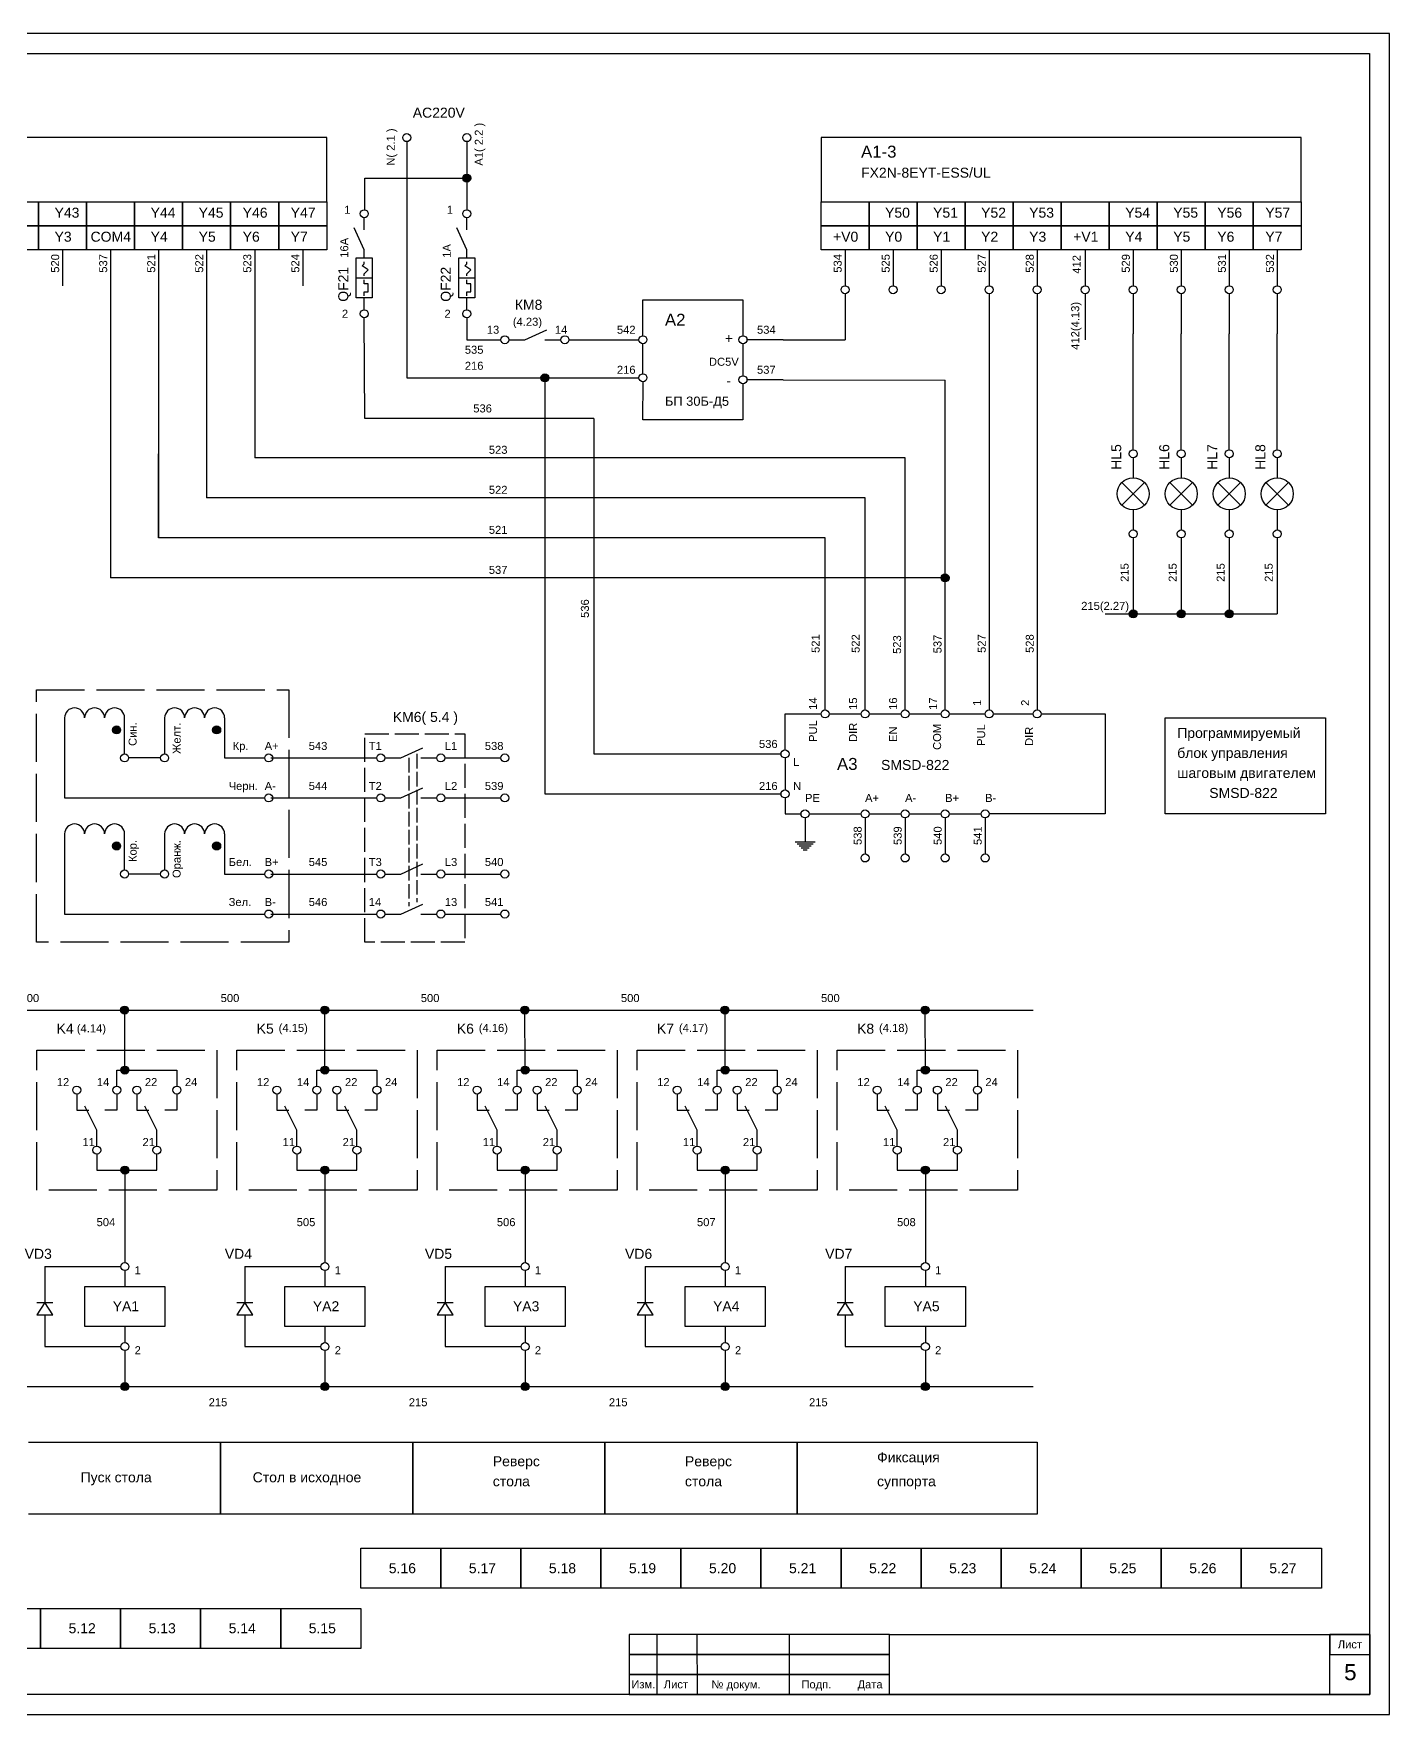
# Model space of a CAD drawing. Header units: millimetres. Extents: x 18058 to 21085, y 38505 to 40700.
# Drawn here: x 19207.3 to 19546, y 39456 to 39876 of the extents above; entities that cross this region are included whole.
import ezdxf

# ---------------------------------------------------------------- set-up
doc = ezdxf.new("R2010")
doc.units = ezdxf.units.MM
doc.linetypes.add('ACAD_ISO02W100', pattern=[15, 12, -3])
for name, color, linetype, lineweight in [('Маркировка', 7, 'Continuous', 25), ('Оформление', 7, 'Continuous', 30), ('Элементы', 7, 'Continuous', 25)]:
    doc.layers.add(name, color=color, linetype=linetype, lineweight=lineweight)
doc.styles.get("Standard").update_dxf_attribs({"font": 'arial.ttf'})

msp = doc.modelspace()

# ---------------------------------------------------------------- hatches: boundary and pattern name
at = {"layer": 'Элементы'}
h = msp.add_hatch(color=256, dxfattribs=at)
h.dxf.hatch_style = 1
h.paths.add_polyline_path([(19316.5, 39839.89, 1), (19314.5, 39839.89, 1)])
h = msp.add_hatch(color=256, dxfattribs=at)
h.dxf.hatch_style = 1
h.paths.add_polyline_path([(19336, 39789.98, 1), (19334, 39789.98, 1)])
h = msp.add_hatch(color=256, dxfattribs=at)
h.dxf.hatch_style = 1
h.paths.add_polyline_path([(19436, 39740, 1), (19434, 39740, 1)])
h = msp.add_hatch(color=256, dxfattribs=at)
h.dxf.hatch_style = 1
h.paths.add_polyline_path([(19483, 39731, 1), (19481, 39731, 1)])
h = msp.add_hatch(color=256, dxfattribs=at)
h.dxf.hatch_style = 1
h.paths.add_polyline_path([(19495, 39731, 1), (19493, 39731, 1)])
h = msp.add_hatch(color=256, dxfattribs=at)
h.dxf.hatch_style = 1
h.paths.add_polyline_path([(19507, 39731, 1), (19505, 39731, 1)])
h = msp.add_hatch(color=256, dxfattribs=at)
h.dxf.hatch_style = 1
h.paths.add_polyline_path([(19229, 39702, 1), (19227, 39702, 1)])
h = msp.add_hatch(color=256, dxfattribs=at)
h.dxf.hatch_style = 1
h.paths.add_polyline_path([(19254, 39702, 1), (19252, 39702, 1)])
h = msp.add_hatch(color=256, dxfattribs=at)
h.dxf.hatch_style = 1
h.paths.add_polyline_path([(19229, 39673, 1), (19227, 39673, 1)])
h = msp.add_hatch(color=256, dxfattribs=at)
h.dxf.hatch_style = 1
h.paths.add_polyline_path([(19254, 39673, 1), (19252, 39673, 1)])
h = msp.add_hatch(color=256, dxfattribs=at)
h.dxf.hatch_style = 1
h.paths.add_polyline_path([(19231, 39632, 1), (19229, 39632, 1)])
h = msp.add_hatch(color=256, dxfattribs=at)
h.dxf.hatch_style = 1
h.paths.add_polyline_path([(19281, 39632, 1), (19279, 39632, 1)])
h = msp.add_hatch(color=256, dxfattribs=at)
h.dxf.hatch_style = 1
h.paths.add_polyline_path([(19331, 39632, 1), (19329, 39632, 1)])
h = msp.add_hatch(color=256, dxfattribs=at)
h.dxf.hatch_style = 1
h.paths.add_polyline_path([(19381, 39632, 1), (19379, 39632, 1)])
h = msp.add_hatch(color=256, dxfattribs=at)
h.dxf.hatch_style = 1
h.paths.add_polyline_path([(19431, 39632, 1), (19429, 39632, 1)])
h = msp.add_hatch(color=256, dxfattribs=at)
h.dxf.hatch_style = 1
h.paths.add_polyline_path([(19231.06, 39617, 1), (19229.06, 39617, 1)])
h = msp.add_hatch(color=256, dxfattribs=at)
h.dxf.hatch_style = 1
h.paths.add_polyline_path([(19281.06, 39617, 1), (19279.06, 39617, 1)])
h = msp.add_hatch(color=256, dxfattribs=at)
h.dxf.hatch_style = 1
h.paths.add_polyline_path([(19331.06, 39617, 1), (19329.06, 39617, 1)])
h = msp.add_hatch(color=256, dxfattribs=at)
h.dxf.hatch_style = 1
h.paths.add_polyline_path([(19381.06, 39617, 1), (19379.06, 39617, 1)])
h = msp.add_hatch(color=256, dxfattribs=at)
h.dxf.hatch_style = 1
h.paths.add_polyline_path([(19431.06, 39617, 1), (19429.06, 39617, 1)])
h = msp.add_hatch(color=256, dxfattribs=at)
h.dxf.hatch_style = 1
h.paths.add_polyline_path([(19231.06, 39592, 1), (19229.06, 39592, 1)])
h = msp.add_hatch(color=256, dxfattribs=at)
h.dxf.hatch_style = 1
h.paths.add_polyline_path([(19281.06, 39592, 1), (19279.06, 39592, 1)])
h = msp.add_hatch(color=256, dxfattribs=at)
h.dxf.hatch_style = 1
h.paths.add_polyline_path([(19331.06, 39592, 1), (19329.06, 39592, 1)])
h = msp.add_hatch(color=256, dxfattribs=at)
h.dxf.hatch_style = 1
h.paths.add_polyline_path([(19381.06, 39592, 1), (19379.06, 39592, 1)])
h = msp.add_hatch(color=256, dxfattribs=at)
h.dxf.hatch_style = 1
h.paths.add_polyline_path([(19431.06, 39592, 1), (19429.06, 39592, 1)])
h = msp.add_hatch(color=256, dxfattribs=at)
h.dxf.hatch_style = 1
h.paths.add_polyline_path([(19231.06, 39537.9, 1), (19229.06, 39537.9, 1)])
h = msp.add_hatch(color=256, dxfattribs=at)
h.dxf.hatch_style = 1
h.paths.add_polyline_path([(19281.06, 39537.9, 1), (19279.06, 39537.9, 1)])
h = msp.add_hatch(color=256, dxfattribs=at)
h.dxf.hatch_style = 1
h.paths.add_polyline_path([(19331.06, 39537.9, 1), (19329.06, 39537.9, 1)])
h = msp.add_hatch(color=256, dxfattribs=at)
h.dxf.hatch_style = 1
h.paths.add_polyline_path([(19381.06, 39537.9, 1), (19379.06, 39537.9, 1)])
h = msp.add_hatch(color=256, dxfattribs=at)
h.dxf.hatch_style = 1
h.paths.add_polyline_path([(19431.06, 39537.9, 1), (19429.06, 39537.9, 1)])

# ---------------------------------------------------------------- linework, layer by layer
at = {"layer": 'Оформление'}
for p, q in [((18972, 39871), (19541, 39871)), ((19541, 39871), (19541, 39461)), ((19421.1, 39476), (19541.1, 39476)), ((19541, 39461), (18972, 39461)), ((19356.1, 39461), (19541.1, 39461)), ((19356.1, 39461), (19541.1, 39461)), ((19356.1, 39461), (19541.1, 39461))]:
    msp.add_line(p, q, dxfattribs=at)
for points in [[(18952, 39456), (19546, 39456), (19546, 39876), (18952, 39876)], [(19356.1, 39461), (19373.1, 39461), (19373.08, 39476), (19356.08, 39476)], [(19356.1, 39471), (19421.1, 39471), (19421.1, 39476), (19356.1, 39476)], [(19356.1, 39461), (19363.1, 39461), (19363.1, 39476), (19356.1, 39476)], [(19356.1, 39461), (19396.1, 39461), (19396.1, 39476), (19356.1, 39476)], [(19541.1, 39461), (19531.1, 39461), (19531.1, 39476), (19541.1, 39476)], [(19541.1, 39476), (19531.1, 39476), (19531.1, 39471), (19541.1, 39471)], [(19356.1, 39466), (19421.1, 39466), (19421.1, 39471), (19356.1, 39471)], [(19356.1, 39461), (19421.1, 39461), (19421.1, 39466), (19356.1, 39466)]]:
    msp.add_lwpolyline(points, close=True, dxfattribs=at)
at = {"layer": 'Элементы'}
for p, q in [((19300.5, 39849), (19300.5, 39790)), ((19315.5, 39849), (19315.5, 39831.99)), ((19289.98, 39831.98), (19289.98, 39839.89)), ((19289.98, 39839.89), (19315.5, 39839.89)), ((19289.88, 39826.99), (19289.88, 39829.99)), ((19315.5, 39826.99), (19315.5, 39829.99)), ((19289.88, 39821.99), (19287.38, 39827.49)), ((19315.5, 39821.99), (19313, 39827.49)), ((19214.5, 39822), (19214.5, 39813)), ((19226.5, 39822), (19226.5, 39813)), ((19238.5, 39822), (19238.5, 39813)), ((19250.5, 39822), (19250.5, 39813)), ((19262.5, 39822), (19262.5, 39813)), ((19274.5, 39822), (19274.5, 39813)), ((19289.88, 39819.99), (19289.88, 39821.99)), ((19315.5, 39819.99), (19315.5, 39821.99)), ((19410, 39822), (19410, 39813)), ((19422, 39822), (19422, 39813)), ((19434, 39822), (19434, 39813)), ((19446, 39822), (19446, 39813)), ((19458, 39822), (19458, 39813)), ((19470, 39822), (19470, 39813)), ((19482, 39822), (19482, 39813)), ((19494, 39822), (19494, 39813)), ((19506, 39822), (19506, 39813)), ((19518, 39822), (19518, 39813)), ((19289.38, 39817.99), (19289.88, 39818.49)), ((19290.88, 39816.99), (19289.38, 39817.99)), ((19289.88, 39818.49), (19289.88, 39818.99)), ((19289.88, 39815.99), (19290.88, 39816.99)), ((19315, 39817.99), (19315.5, 39818.49)), ((19316.5, 39816.99), (19315, 39817.99)), ((19315.5, 39818.49), (19315.5, 39818.99)), ((19315.5, 39815.99), (19316.5, 39816.99)), ((19226.5, 39813), (19226.5, 39740)), ((19238.5, 39813), (19238.5, 39750)), ((19250.5, 39813), (19250.5, 39760)), ((19262.5, 39813), (19262.5, 39770)), ((19287.88, 39814.99), (19291.88, 39814.99)), ((19289.88, 39815.49), (19289.88, 39815.99)), ((19289.88, 39813.49), (19289.88, 39814.49)), ((19290.88, 39813.49), (19289.88, 39813.49)), ((19290.88, 39811.49), (19290.88, 39813.49)), ((19313.5, 39814.99), (19317.5, 39814.99)), ((19315.5, 39815.49), (19315.5, 39815.99)), ((19315.5, 39813.49), (19315.5, 39814.49)), ((19316.5, 39813.49), (19315.5, 39813.49)), ((19316.5, 39811.49), (19316.5, 39813.49)), ((19289.88, 39810.49), (19289.88, 39811.49)), ((19289.88, 39811.49), (19290.88, 39811.49)), ((19289.88, 39806.99), (19289.88, 39809.99)), ((19315.5, 39810.49), (19315.5, 39811.49)), ((19315.5, 39811.49), (19316.5, 39811.49)), ((19315.5, 39806.99), (19315.5, 39809.99)), ((19410, 39811), (19410, 39799.5)), ((19446, 39811), (19446, 39707)), ((19458, 39811), (19458, 39707)), ((19470, 39811), (19470, 39799.5)), ((19482, 39811), (19482, 39801)), ((19494, 39811), (19494, 39801)), ((19506, 39811), (19506, 39801)), ((19518, 39811), (19518, 39801)), ((19290, 39779.84), (19289.89, 39804.99)), ((19315.5, 39804.99), (19315.5, 39799.5)), ((19315.5, 39799.5), (19324, 39799.5)), ((19326, 39799.5), (19330, 39799.5)), ((19330, 39799.5), (19335.5, 39802)), ((19335, 39799.5), (19339, 39799.5)), ((19341, 39799.48), (19358.5, 39799.5)), ((19394.5, 39799.5), (19385.5, 39799.5)), ((19394.5, 39799.5), (19410, 39799.5)), ((19482, 39772), (19482, 39801)), ((19494, 39772), (19494, 39801)), ((19506, 39772), (19506, 39801)), ((19518, 39772), (19518, 39801)), ((19300.5, 39790), (19358.5, 39789.96)), ((19335, 39789.98), (19335, 39686)), ((19394.5, 39789.5), (19385.5, 39789.5)), ((19394.5, 39789.5), (19435, 39789.4)), ((19435, 39707), (19435, 39789.4)), ((19347.21, 39779.84), (19290, 39779.84)), ((19347.21, 39779.84), (19347.21, 39696)), ((19238.5, 39750), (19238.5, 39771)), ((19425, 39770), (19262.5, 39770)), ((19425, 39707), (19425, 39770)), ((19482, 39770), (19482, 39765)), ((19494, 39770), (19494, 39765)), ((19506, 39770), (19506, 39765)), ((19518, 39770), (19518, 39765)), ((19479.17, 39758.17), (19484.83, 39763.83)), ((19479.17, 39763.83), (19484.83, 39758.17)), ((19491.17, 39758.17), (19496.83, 39763.83)), ((19491.17, 39763.83), (19496.83, 39758.17)), ((19503.17, 39758.17), (19508.83, 39763.83)), ((19503.17, 39763.83), (19508.83, 39758.17)), ((19515.17, 39758.17), (19520.83, 39763.83)), ((19515.17, 39763.83), (19520.83, 39758.17)), ((19415, 39760), (19250.5, 39760)), ((19415, 39707), (19415, 39760)), ((19482, 39757), (19482, 39752)), ((19494, 39757), (19494, 39752)), ((19506, 39757), (19506, 39752)), ((19518, 39757), (19518, 39752)), ((19405, 39750), (19238.5, 39750)), ((19405, 39707), (19405, 39750)), ((19482, 39750), (19482, 39731)), ((19494, 39750), (19494, 39731)), ((19506, 39750), (19506, 39731)), ((19518, 39750), (19518, 39731)), ((19435, 39740), (19226.5, 39740)), ((19475, 39731), (19518, 39731)), ((19215, 39705), (19215, 39685)), ((19230, 39696), (19230, 39705)), ((19240, 39705), (19240, 39696)), ((19255, 39705), (19255, 39695)), ((19395, 39697), (19395, 39706)), ((19395, 39706), (19404, 39706)), ((19406, 39706), (19414, 39706)), ((19416, 39706), (19424, 39706)), ((19416, 39706), (19424, 39706)), ((19426, 39706), (19434, 39706)), ((19426, 39706), (19434, 39706)), ((19436, 39706), (19445, 39706)), ((19447, 39706), (19454, 39706)), ((19454, 39706), (19457, 39706)), ((19459, 39706), (19475, 39706)), ((19475, 39706), (19475, 39681)), ((19239, 39695), (19231, 39695)), ((19255, 39695), (19265, 39695)), ((19266.5, 39695), (19293, 39695)), ((19295, 39695), (19299, 39695)), ((19299, 39695), (19304.5, 39697.5)), ((19304, 39695), (19308, 39695)), ((19310, 39695), (19324, 39695)), ((19347.21, 39696), (19394, 39696)), ((19395, 39695), (19395, 39687)), ((19299, 39685), (19304.5, 39687.5)), ((19335, 39686), (19394, 39686)), ((19215, 39685), (19265, 39685)), ((19266.5, 39685), (19293, 39685)), ((19295, 39685), (19299, 39685)), ((19304, 39685), (19308, 39685)), ((19310, 39685), (19324, 39685)), ((19395, 39685), (19395, 39681)), ((19395, 39681), (19399, 39681)), ((19400, 39680), (19400, 39676)), ((19401, 39681), (19414, 39681)), ((19415, 39680), (19415, 39671)), ((19416, 39681), (19424, 39681)), ((19425, 39680), (19425, 39671)), ((19426, 39681), (19434, 39681)), ((19435, 39680), (19435, 39671)), ((19436, 39681), (19444, 39681)), ((19445, 39680), (19445, 39671)), ((19475, 39681), (19446, 39681)), ((19215, 39676), (19215, 39656)), ((19230, 39667), (19230, 39676)), ((19240, 39676), (19240, 39667)), ((19255, 39676), (19255, 39666)), ((19397.5, 39674), (19402.5, 39674)), ((19398, 39673.5), (19402, 39673.5)), ((19400, 39676), (19400, 39674)), ((19398.5, 39673), (19401.5, 39673)), ((19399, 39672.5), (19401, 39672.5)), ((19399.5, 39672), (19400.5, 39672)), ((19239, 39666), (19231, 39666)), ((19255, 39666), (19265, 39666)), ((19266.5, 39666), (19293, 39666)), ((19295, 39666), (19299, 39666)), ((19299, 39666), (19304.5, 39668.5)), ((19304, 39666), (19308, 39666)), ((19310, 39666), (19324, 39666)), ((19299, 39656), (19304.5, 39658.5)), ((19215, 39656), (19265, 39656)), ((19266.5, 39656), (19293, 39656)), ((19295, 39656), (19299, 39656)), ((19304, 39656), (19308, 39656)), ((19310, 39656), (19324, 39656)), ((19035, 39632), (19457, 39632)), ((19230.06, 39617), (19230.02, 39633)), ((19280.06, 39617), (19280.02, 39633)), ((19330.06, 39617), (19330.02, 39633)), ((19380.06, 39617), (19380.02, 39633)), ((19430.06, 39617), (19430.02, 39633)), ((19228.06, 39613), (19228.06, 39617)), ((19228.06, 39617), (19243.06, 39617)), ((19243.06, 39617), (19243.06, 39613)), ((19278.06, 39613), (19278.06, 39617)), ((19278.06, 39617), (19293.06, 39617)), ((19293.06, 39617), (19293.06, 39613)), ((19328.06, 39613), (19328.06, 39617)), ((19328.06, 39617), (19343.06, 39617)), ((19343.06, 39617), (19343.06, 39613)), ((19378.06, 39613), (19378.06, 39617)), ((19378.06, 39617), (19393.06, 39617)), ((19393.06, 39617), (19393.06, 39613)), ((19428.06, 39613), (19428.06, 39617)), ((19428.06, 39617), (19443.06, 39617)), ((19443.06, 39617), (19443.06, 39613)), ((19218.06, 39611), (19218.06, 39607)), ((19228.06, 39611), (19228.06, 39607)), ((19233.06, 39611), (19233.06, 39607)), ((19243.06, 39611), (19243.06, 39607)), ((19268.06, 39611), (19268.06, 39607)), ((19278.06, 39611), (19278.06, 39607)), ((19283.06, 39611), (19283.06, 39607)), ((19293.06, 39611), (19293.06, 39607)), ((19318.06, 39611), (19318.06, 39607)), ((19328.06, 39611), (19328.06, 39607)), ((19333.06, 39611), (19333.06, 39607)), ((19343.06, 39611), (19343.06, 39607)), ((19368.06, 39611), (19368.06, 39607)), ((19378.06, 39611), (19378.06, 39607)), ((19383.06, 39611), (19383.06, 39607)), ((19393.06, 39611), (19393.06, 39607)), ((19418.06, 39611), (19418.06, 39607)), ((19428.06, 39611), (19428.06, 39607)), ((19433.06, 39611), (19433.06, 39607)), ((19443.06, 39611), (19443.06, 39607)), ((19218.06, 39607), (19221.06, 39607)), ((19223.06, 39602), (19220.06, 39608)), ((19228.06, 39607), (19225.06, 39607)), ((19233.06, 39607), (19236.06, 39607)), ((19238.06, 39602), (19235.06, 39608)), ((19243.06, 39607), (19240.06, 39607)), ((19268.06, 39607), (19271.06, 39607)), ((19273.06, 39602), (19270.06, 39608)), ((19278.06, 39607), (19275.06, 39607)), ((19283.06, 39607), (19286.06, 39607)), ((19288.06, 39602), (19285.06, 39608)), ((19293.06, 39607), (19290.06, 39607)), ((19318.06, 39607), (19321.06, 39607)), ((19323.06, 39602), (19320.06, 39608)), ((19328.06, 39607), (19325.06, 39607)), ((19333.06, 39607), (19336.06, 39607)), ((19338.06, 39602), (19335.06, 39608)), ((19343.06, 39607), (19340.06, 39607)), ((19368.06, 39607), (19371.06, 39607)), ((19373.06, 39602), (19370.06, 39608)), ((19378.06, 39607), (19375.06, 39607)), ((19383.06, 39607), (19386.06, 39607)), ((19388.06, 39602), (19385.06, 39608)), ((19393.06, 39607), (19390.06, 39607)), ((19418.06, 39607), (19421.06, 39607)), ((19423.06, 39602), (19420.06, 39608)), ((19428.06, 39607), (19425.06, 39607)), ((19433.06, 39607), (19436.06, 39607)), ((19438.06, 39602), (19435.06, 39608)), ((19443.06, 39607), (19440.06, 39607)), ((19223.06, 39598), (19223.06, 39602)), ((19238.06, 39598), (19238.06, 39602)), ((19273.06, 39598), (19273.06, 39602)), ((19288.06, 39598), (19288.06, 39602)), ((19323.06, 39598), (19323.06, 39602)), ((19338.06, 39598), (19338.06, 39602)), ((19373.06, 39598), (19373.06, 39602)), ((19388.06, 39598), (19388.06, 39602)), ((19423.06, 39598), (19423.06, 39602)), ((19438.06, 39598), (19438.06, 39602)), ((19223.06, 39596), (19223.06, 39592)), ((19238.06, 39592), (19238.06, 39596)), ((19273.06, 39596), (19273.06, 39592)), ((19288.06, 39592), (19288.06, 39596)), ((19323.06, 39596), (19323.06, 39592)), ((19338.06, 39592), (19338.06, 39596)), ((19373.06, 39596), (19373.06, 39592)), ((19388.06, 39592), (19388.06, 39596)), ((19423.06, 39596), (19423.06, 39592)), ((19438.06, 39592), (19438.06, 39596)), ((19223.06, 39592), (19238.06, 39592)), ((19228.06, 39592), (19230.06, 39592)), ((19230.06, 39592), (19230.06, 39568.9)), ((19273.06, 39592), (19288.06, 39592)), ((19278.06, 39592), (19280.06, 39592)), ((19280.06, 39592), (19280.06, 39568.9)), ((19323.06, 39592), (19338.06, 39592)), ((19328.06, 39592), (19330.06, 39592)), ((19330.06, 39592), (19330.06, 39568.9)), ((19373.06, 39592), (19388.06, 39592)), ((19378.06, 39592), (19380.06, 39592)), ((19380.06, 39592), (19380.06, 39568.9)), ((19423.06, 39592), (19438.06, 39592)), ((19428.06, 39592), (19430.06, 39592)), ((19430.06, 39592), (19430.06, 39568.9)), ((19210.06, 39567.9), (19229.06, 39567.9)), ((19210.06, 39567.9), (19210.06, 39558.9)), ((19230.06, 39566.9), (19230.06, 39562.9)), ((19260.06, 39567.9), (19279.06, 39567.9)), ((19260.06, 39567.9), (19260.06, 39558.9)), ((19280.06, 39566.9), (19280.06, 39562.9)), ((19310.06, 39567.9), (19329.06, 39567.9)), ((19310.06, 39567.9), (19310.06, 39558.9)), ((19330.06, 39566.9), (19330.06, 39562.9)), ((19360.06, 39567.9), (19379.06, 39567.9)), ((19360.06, 39567.9), (19360.06, 39558.9)), ((19380.06, 39566.9), (19380.06, 39562.9)), ((19410.06, 39567.9), (19429.06, 39567.9)), ((19410.06, 39567.9), (19410.06, 39558.9)), ((19430.06, 39566.9), (19430.06, 39562.9)), ((19210.06, 39558.9), (19208.06, 39555.85)), ((19208.06, 39558.9), (19212.06, 39558.9)), ((19208.06, 39555.85), (19212.06, 39555.85)), ((19212.06, 39555.85), (19210.06, 39558.9)), ((19210.06, 39555.85), (19210.06, 39547.9)), ((19260.06, 39558.9), (19258.06, 39555.85)), ((19258.06, 39558.9), (19262.06, 39558.9)), ((19258.06, 39555.85), (19262.06, 39555.85)), ((19262.06, 39555.85), (19260.06, 39558.9)), ((19260.06, 39555.85), (19260.06, 39547.9)), ((19310.06, 39558.9), (19308.06, 39555.85)), ((19308.06, 39558.9), (19312.06, 39558.9)), ((19308.06, 39555.85), (19312.06, 39555.85)), ((19312.06, 39555.85), (19310.06, 39558.9)), ((19310.06, 39555.85), (19310.06, 39547.9)), ((19360.06, 39558.9), (19358.06, 39555.85)), ((19358.06, 39558.9), (19362.06, 39558.9)), ((19358.06, 39555.85), (19362.06, 39555.85)), ((19362.06, 39555.85), (19360.06, 39558.9)), ((19360.06, 39555.85), (19360.06, 39547.9)), ((19410.06, 39558.9), (19408.06, 39555.85)), ((19408.06, 39558.9), (19412.06, 39558.9)), ((19408.06, 39555.85), (19412.06, 39555.85)), ((19412.06, 39555.85), (19410.06, 39558.9)), ((19410.06, 39555.85), (19410.06, 39547.9)), ((19230.06, 39552.9), (19230.06, 39548.9)), ((19280.06, 39552.9), (19280.06, 39548.9)), ((19330.06, 39552.9), (19330.06, 39548.9)), ((19380.06, 39552.9), (19380.06, 39548.9)), ((19430.06, 39552.9), (19430.06, 39548.9)), ((19210.06, 39547.9), (19229.06, 39547.9)), ((19260.06, 39547.9), (19279.06, 39547.9)), ((19310.06, 39547.9), (19329.06, 39547.9)), ((19360.06, 39547.9), (19379.06, 39547.9)), ((19410.06, 39547.9), (19429.06, 39547.9)), ((19230.06, 39546.9), (19230.06, 39537.9)), ((19280.06, 39546.9), (19280.06, 39537.9)), ((19330.06, 39546.9), (19330.06, 39537.9)), ((19380.06, 39546.9), (19380.06, 39537.9)), ((19430.06, 39546.9), (19430.06, 39537.9)), ((19035, 39538), (19457, 39537.91)), ((19206, 39524), (19218, 39524)), ((19218, 39524), (19230, 39524)), ((19230, 39524), (19242, 39524)), ((19242, 39524), (19254, 39524)), ((19254, 39524), (19254, 39506)), ((19254, 39506), (19254, 39524)), ((19254, 39524), (19266, 39524)), ((19266, 39524), (19278, 39524)), ((19278, 39524), (19290, 39524)), ((19290, 39524), (19302, 39524)), ((19302, 39524), (19302, 39506)), ((19302, 39506), (19302, 39524)), ((19302, 39524), (19314, 39524)), ((19314, 39524), (19326, 39524)), ((19326, 39524), (19338, 39524)), ((19338, 39524), (19350, 39524)), ((19350, 39524), (19350, 39506)), ((19350, 39506), (19350, 39524)), ((19350, 39524), (19362, 39524)), ((19362, 39524), (19374, 39524)), ((19374, 39524), (19386, 39524)), ((19386, 39524), (19398, 39524)), ((19398, 39524), (19398, 39506)), ((19398, 39506), (19398, 39524)), ((19398, 39524), (19410, 39524)), ((19410, 39524), (19422, 39524)), ((19422, 39524), (19434, 39524)), ((19434, 39524), (19446, 39524)), ((19446, 39524), (19458, 39524)), ((19458, 39524), (19458, 39506)), ((19218, 39506), (19206, 39506)), ((19230, 39506), (19218, 39506)), ((19242, 39506), (19230, 39506)), ((19254, 39506), (19242, 39506)), ((19266, 39506), (19254, 39506)), ((19278, 39506), (19266, 39506)), ((19290, 39506), (19278, 39506)), ((19302, 39506), (19290, 39506)), ((19314, 39506), (19302, 39506)), ((19326, 39506), (19314, 39506)), ((19338, 39506), (19326, 39506)), ((19350, 39506), (19338, 39506)), ((19362, 39506), (19350, 39506)), ((19374, 39506), (19362, 39506)), ((19386, 39506), (19374, 39506)), ((19398, 39506), (19386, 39506)), ((19410, 39506), (19398, 39506)), ((19422, 39506), (19410, 39506)), ((19434, 39506), (19422, 39506)), ((19446, 39506), (19434, 39506)), ((19458, 39506), (19446, 39506))]:
    msp.add_line(p, q, dxfattribs=at)
at = {"layer": 'Элементы', "linetype": 'ACAD_ISO02W100', "ltscale": 0.3}
for p, q in [((19301, 39695), (19301, 39658)), ((19303, 39696), (19303, 39659))]:
    msp.add_line(p, q, dxfattribs=at)
at = {"layer": 'Элементы'}
for points in [[(19040.5, 39834), (19280.5, 39834), (19280.5, 39850), (19040.5, 39850)], [(19404, 39834), (19524, 39834), (19524, 39850), (19404, 39850)], [(19208.5, 39828), (19196.5, 39828), (19196.5, 39834), (19208.5, 39834)], [(19220.5, 39828), (19208.5, 39828), (19208.5, 39834), (19220.5, 39834)], [(19232.5, 39828), (19220.5, 39828), (19220.5, 39834), (19232.5, 39834)], [(19244.5, 39828), (19232.5, 39828), (19232.5, 39834), (19244.5, 39834)], [(19256.5, 39828), (19244.5, 39828), (19244.5, 39834), (19256.5, 39834)], [(19268.5, 39828), (19256.5, 39828), (19256.5, 39834), (19268.5, 39834)], [(19280.5, 39828), (19268.5, 39828), (19268.5, 39834), (19280.5, 39834)], [(19416, 39828), (19404, 39828), (19404, 39834), (19416, 39834)], [(19428, 39828), (19416, 39828), (19416, 39834), (19428, 39834)], [(19440, 39828), (19428, 39828), (19428, 39834), (19440, 39834)], [(19452, 39828), (19440, 39828), (19440, 39834), (19452, 39834)], [(19464, 39828), (19452, 39828), (19452, 39834), (19464, 39834)], [(19476, 39828), (19464, 39828), (19464, 39834), (19476, 39834)], [(19488, 39828), (19476, 39828), (19476, 39834), (19488, 39834)], [(19500, 39828), (19488, 39828), (19488, 39834), (19500, 39834)], [(19512, 39828), (19500, 39828), (19500, 39834), (19512, 39834)], [(19524, 39828), (19512, 39828), (19512, 39834), (19524, 39834)], [(19208.5, 39822), (19196.5, 39822), (19196.5, 39828), (19208.5, 39828)], [(19220.5, 39822), (19208.5, 39822), (19208.5, 39828), (19220.5, 39828)], [(19232.5, 39822), (19220.5, 39822), (19220.5, 39828), (19232.5, 39828)], [(19244.5, 39822), (19232.5, 39822), (19232.5, 39828), (19244.5, 39828)], [(19256.5, 39822), (19244.5, 39822), (19244.5, 39828), (19256.5, 39828)], [(19268.5, 39822), (19256.5, 39822), (19256.5, 39828), (19268.5, 39828)], [(19280.5, 39822), (19268.5, 39822), (19268.5, 39828), (19280.5, 39828)], [(19416, 39822), (19404, 39822), (19404, 39828), (19416, 39828)], [(19428, 39822), (19416, 39822), (19416, 39828), (19428, 39828)], [(19440, 39822), (19428, 39822), (19428, 39828), (19440, 39828)], [(19452, 39822), (19440, 39822), (19440, 39828), (19452, 39828)], [(19464, 39822), (19452, 39822), (19452, 39828), (19464, 39828)], [(19476, 39822), (19464, 39822), (19464, 39828), (19476, 39828)], [(19488, 39822), (19476, 39822), (19476, 39828), (19488, 39828)], [(19500, 39822), (19488, 39822), (19488, 39828), (19500, 39828)], [(19512, 39822), (19500, 39822), (19500, 39828), (19512, 39828)], [(19524, 39822), (19512, 39822), (19512, 39828), (19524, 39828)], [(19287.88, 39809.99), (19287.88, 39819.99), (19291.88, 39819.99), (19291.88, 39809.99)], [(19313.5, 39809.99), (19313.5, 39819.99), (19317.5, 39819.99), (19317.5, 39809.99)], [(19490, 39705), (19530, 39705), (19530, 39681), (19490, 39681)], [(19220.06, 39562.9), (19240.06, 39562.9), (19240.06, 39552.9), (19220.06, 39552.9)], [(19270.06, 39562.9), (19290.06, 39562.9), (19290.06, 39552.9), (19270.06, 39552.9)], [(19320.06, 39562.9), (19340.06, 39562.9), (19340.06, 39552.9), (19320.06, 39552.9)], [(19370.06, 39562.9), (19390.06, 39562.9), (19390.06, 39552.9), (19370.06, 39552.9)], [(19420.06, 39562.9), (19440.06, 39562.9), (19440.06, 39552.9), (19420.06, 39552.9)], [(19289, 39497.5), (19309, 39497.5), (19309, 39487.5), (19289, 39487.5)], [(19309, 39497.5), (19329, 39497.5), (19329, 39487.5), (19309, 39487.5)], [(19329, 39497.5), (19349, 39497.5), (19349, 39487.5), (19329, 39487.5)], [(19349, 39497.5), (19369, 39497.5), (19369, 39487.5), (19349, 39487.5)], [(19369, 39497.5), (19389, 39497.5), (19389, 39487.5), (19369, 39487.5)], [(19389, 39497.5), (19409, 39497.5), (19409, 39487.5), (19389, 39487.5)], [(19409, 39497.5), (19429, 39497.5), (19429, 39487.5), (19409, 39487.5)], [(19429, 39497.5), (19449, 39497.5), (19449, 39487.5), (19429, 39487.5)], [(19449, 39497.5), (19469, 39497.5), (19469, 39487.5), (19449, 39487.5)], [(19469, 39497.5), (19489, 39497.5), (19489, 39487.5), (19469, 39487.5)], [(19489, 39497.5), (19509, 39497.5), (19509, 39487.5), (19489, 39487.5)], [(19509, 39497.5), (19529, 39497.5), (19529, 39487.5), (19509, 39487.5)], [(19189, 39482.5), (19209, 39482.5), (19209, 39472.5), (19189, 39472.5)], [(19209, 39482.5), (19229, 39482.5), (19229, 39472.5), (19209, 39472.5)], [(19229, 39482.5), (19249, 39482.5), (19249, 39472.5), (19229, 39472.5)], [(19249, 39482.5), (19269, 39482.5), (19269, 39472.5), (19249, 39472.5)], [(19269, 39482.5), (19289, 39482.5), (19289, 39472.5), (19269, 39472.5)]]:
    msp.add_lwpolyline(points, close=True, dxfattribs=at)
for points in [[(19359.5, 39800.5), (19359.5, 39809.5), (19384.5, 39809.5), (19384.5, 39800.5)], [(19359.5, 39791), (19359.5, 39798.5)], [(19384.5, 39798.5), (19384.5, 39790.5)], [(19384.5, 39788.5), (19384.5, 39779.5), (19359.5, 39779.5), (19359.52, 39789)]]:
    msp.add_lwpolyline(points, dxfattribs=at)
at = {"layer": 'Элементы', "linetype": 'ACAD_ISO02W100'}
for points in [[(19208, 39712), (19271, 39712), (19271, 39649), (19208, 39649)], [(19208.06, 39622), (19253.06, 39622), (19253.06, 39587), (19208.06, 39587)], [(19258.06, 39622), (19303.06, 39622), (19303.06, 39587), (19258.06, 39587)], [(19308.06, 39622), (19353.06, 39622), (19353.06, 39587), (19308.06, 39587)], [(19358.06, 39622), (19403.06, 39622), (19403.06, 39587), (19358.06, 39587)], [(19408.06, 39622), (19453.06, 39622), (19453.06, 39587), (19408.06, 39587)]]:
    msp.add_lwpolyline(points, close=True, dxfattribs=at)
at = {"layer": 'Элементы', "linetype": 'ACAD_ISO02W100', "ltscale": 0.5}
msp.add_lwpolyline([(19290, 39701), (19315, 39701), (19315, 39649), (19290, 39649)], close=True, dxfattribs=at)
at = {"layer": 'Элементы'}
for centre, radius in [((19300.5, 39850), 1), ((19315.5, 39850), 1), ((19315.5, 39839.89), 1), ((19289.88, 39830.99), 1), ((19315.5, 39830.99), 1), ((19410, 39812), 1), ((19422, 39812), 1), ((19434, 39812), 1), ((19446, 39812), 1), ((19458, 39812), 1), ((19470, 39812), 1), ((19482, 39812), 1), ((19494, 39812), 1), ((19506, 39812), 1), ((19518, 39812), 1), ((19289.88, 39805.99), 1), ((19315.5, 39805.99), 1), ((19325, 39799.5), 1), ((19340, 39799.5), 1), ((19359.5, 39799.5), 1), ((19384.5, 39799.5), 1), ((19335, 39789.98), 1), ((19359.5, 39790), 1), ((19384.5, 39789.5), 1), ((19482, 39771), 1), ((19494, 39771), 1), ((19506, 39771), 1), ((19518, 39771), 1), ((19482, 39761), 4), ((19494, 39761), 4), ((19506, 39761), 4), ((19518, 39761), 4), ((19482, 39751), 1), ((19494, 39751), 1), ((19506, 39751), 1), ((19518, 39751), 1), ((19435, 39740), 1), ((19482, 39731), 1), ((19494, 39731), 1), ((19506, 39731), 1), ((19405, 39706), 1), ((19415, 39706), 1), ((19425, 39706), 1), ((19435, 39706), 1), ((19446, 39706), 1), ((19458, 39706), 1), ((19228, 39702), 1), ((19253, 39702), 1), ((19230, 39695), 1), ((19240, 39695), 1), ((19266, 39695), 1), ((19294, 39695), 1), ((19309, 39695), 1), ((19325, 39695), 1), ((19395, 39696), 1), ((19266, 39685), 1), ((19294, 39685), 1), ((19309, 39685), 1), ((19325, 39685), 1), ((19395, 39686), 1), ((19400, 39681), 1), ((19415, 39681), 1), ((19425, 39681), 1), ((19435, 39681), 1), ((19445, 39681), 1), ((19228, 39673), 1), ((19253, 39673), 1), ((19415, 39670), 1), ((19425, 39670), 1), ((19435, 39670), 1), ((19445, 39670), 1), ((19230, 39666), 1), ((19240, 39666), 1), ((19266, 39666), 1), ((19294, 39666), 1), ((19309, 39666), 1), ((19325, 39666), 1), ((19266, 39656), 1), ((19294, 39656), 1), ((19309, 39656), 1), ((19325, 39656), 1), ((19230, 39632), 1), ((19280, 39632), 1), ((19330, 39632), 1), ((19380, 39632), 1), ((19430, 39632), 1), ((19230.06, 39617), 1), ((19280.06, 39617), 1), ((19330.06, 39617), 1), ((19380.06, 39617), 1), ((19430.06, 39617), 1), ((19218.06, 39612), 1), ((19228.06, 39612), 1), ((19233.06, 39612), 1), ((19243.06, 39612), 1), ((19268.06, 39612), 1), ((19278.06, 39612), 1), ((19283.06, 39612), 1), ((19293.06, 39612), 1), ((19318.06, 39612), 1), ((19328.06, 39612), 1), ((19333.06, 39612), 1), ((19343.06, 39612), 1), ((19368.06, 39612), 1), ((19378.06, 39612), 1), ((19383.06, 39612), 1), ((19393.06, 39612), 1), ((19418.06, 39612), 1), ((19428.06, 39612), 1), ((19433.06, 39612), 1), ((19443.06, 39612), 1), ((19223.06, 39597), 1), ((19238.06, 39597), 1), ((19273.06, 39597), 1), ((19288.06, 39597), 1), ((19323.06, 39597), 1), ((19338.06, 39597), 1), ((19373.06, 39597), 1), ((19388.06, 39597), 1), ((19423.06, 39597), 1), ((19438.06, 39597), 1), ((19230.06, 39592), 1), ((19280.06, 39592), 1), ((19330.06, 39592), 1), ((19380.06, 39592), 1), ((19430.06, 39592), 1), ((19230.06, 39567.9), 1), ((19280.06, 39567.9), 1), ((19330.06, 39567.9), 1), ((19380.06, 39567.9), 1), ((19430.06, 39567.9), 1), ((19230.06, 39547.9), 1), ((19280.06, 39547.9), 1), ((19330.06, 39547.9), 1), ((19380.06, 39547.9), 1), ((19430.06, 39547.9), 1), ((19230.06, 39537.9), 1), ((19280.06, 39537.9), 1), ((19330.06, 39537.9), 1), ((19380.06, 39537.9), 1), ((19430.06, 39537.9), 1)]:
    msp.add_circle(centre, radius, dxfattribs=at)
for centre in [(19217.5, 39705), (19222.5, 39705), (19227.5, 39705), (19242.5, 39705), (19247.5, 39705), (19252.5, 39705), (19217.5, 39676), (19222.5, 39676), (19227.5, 39676), (19242.5, 39676), (19247.5, 39676), (19252.5, 39676)]:
    msp.add_arc(centre, 2.5, 0, 180, dxfattribs=at)

# ---------------------------------------------------------------- texts
at = {"layer": 'Маркировка'}
for s, height, p in [('AC220V', 2.5, (19302, 39855)), ('A1-3', 3, (19414, 39845)), ('FX2N-8EYT-ESS/UL', 2.5, (19414, 39840)), ('1', 2, (19284.88, 39830.99)), ('1', 2, (19310.5, 39830.99)), ('Y43', 2.5, (19212.5, 39830)), ('Y44', 2.5, (19236.5, 39830)), ('Y45', 2.5, (19248.5, 39830)), ('Y46', 2.5, (19259.5, 39830)), ('Y47', 2.5, (19271.5, 39830)), ('Y50', 2.5, (19420, 39830)), ('Y51', 2.5, (19432, 39830)), ('Y52', 2.5, (19444, 39830)), ('Y53', 2.5, (19456, 39830)), ('Y54', 2.5, (19480, 39830)), ('Y55', 2.5, (19492, 39830)), ('Y56', 2.5, (19503, 39830)), ('Y57', 2.5, (19515, 39830)), ('Y3', 2.5, (19212.5, 39824)), ('COM4', 2.5, (19221.5, 39824)), ('Y4', 2.5, (19236.5, 39824)), ('Y5', 2.5, (19248.5, 39824)), ('Y6', 2.5, (19259.5, 39824)), ('Y7', 2.5, (19271.5, 39824)), ('+V0', 2.5, (19407, 39824)), ('Y0', 2.5, (19420, 39824)), ('Y1', 2.5, (19432, 39824)), ('Y2', 2.5, (19444, 39824)), ('Y3', 2.5, (19456, 39824)), ('+V1', 2.5, (19467, 39824)), ('Y4', 2.5, (19480, 39824)), ('Y5', 2.5, (19492, 39824)), ('Y6', 2.5, (19503, 39824)), ('Y7', 2.5, (19515, 39824)), ('КМ8', 2.5, (19327.5, 39807)), ('2', 2, (19284.29, 39805)), ('2', 2, (19309.91, 39805)), ('(4.23)', 2, (19327, 39803)), ('A2', 3, (19365, 39803)), ('13', 2, (19320.5, 39801)), ('14', 2, (19337.5, 39801)), ('542', 2, (19353, 39801)), ('534', 2, (19388, 39801)), ('535', 2, (19315, 39796)), ('DC5V', 2, (19376, 39793)), ('216', 2, (19315, 39792)), ('216', 2, (19353, 39791)), ('537', 2, (19388, 39791)), ('536', 2, (19317.11, 39781.34)), ('БП 30Б-Д5', 2.3, (19365, 39783)), ('523', 2, (19321, 39771)), ('522', 2, (19321, 39761)), ('521', 2, (19321, 39751)), ('537', 2, (19321, 39741)), ('215(2.27)', 2, (19469, 39732)), ('KM6( 5.4 )', 2.5, (19297, 39704)), ('Программируемый', 2.5, (19493, 39700)), ('Кр.', 2, (19257, 39697)), ('A+', 2, (19265, 39697)), ('543', 2, (19276, 39697)), ('T1', 2, (19291, 39697)), ('L1', 2, (19310, 39697)), ('538', 2, (19320, 39697)), ('536', 2, (19388.5, 39697.5)), ('L', 2, (19397, 39693)), ('A3', 3, (19408, 39692)), ('SMSD-822', 2.5, (19419, 39692)), ('блок управления', 2.5, (19493, 39695)), ('шаговым двигателем', 2.5, (19493, 39690)), ('Черн.', 2, (19256, 39687)), ('A-', 2, (19265, 39687)), ('544', 2, (19276, 39687)), ('T2', 2, (19291, 39687)), ('L2', 2, (19310, 39687)), ('539', 2, (19320, 39687)), ('216', 2, (19388.5, 39687)), ('N', 2, (19397, 39687)), ('PE', 2, (19400, 39684)), ('A+', 2, (19415, 39684)), ('A-', 2, (19425, 39684)), ('B+', 2, (19435, 39684)), ('B-', 2, (19445, 39684)), ('SMSD-822', 2.5, (19501, 39685)), ('Бел.', 2, (19256, 39668)), ('B+', 2, (19265, 39668)), ('545', 2, (19276, 39668)), ('T3', 2, (19291, 39668)), ('L3', 2, (19310, 39668)), ('540', 2, (19320, 39668)), ('Зел.', 2, (19256, 39658)), ('B-', 2, (19265, 39658)), ('546', 2, (19276, 39658)), ('14', 2, (19291, 39658)), ('13', 2, (19310, 39658)), ('541', 2, (19320, 39658)), ('500', 2, (19204, 39634)), ('500', 2, (19254, 39634)), ('500', 2, (19304, 39634)), ('500', 2, (19354, 39634)), ('500', 2, (19404, 39634)), ('K4', 2.5, (19213, 39626.1)), ('(4.14)', 2, (19218.06, 39626.42)), ('K5', 2.5, (19263, 39626.1)), ('(4.15)', 2, (19268.49, 39626.54)), ('K6', 2.5, (19313, 39626.1)), ('(4.16)', 2, (19318.49, 39626.54)), ('K7', 2.5, (19363, 39626.1)), ('(4.17)', 2, (19368.49, 39626.54)), ('K8', 2.5, (19413, 39626.1)), ('(4.18)', 2, (19418.49, 39626.54)), ('12', 2, (19213.06, 39613)), ('14', 2, (19223.06, 39613)), ('22', 2, (19235.06, 39613)), ('24', 2, (19245.06, 39613)), ('12', 2, (19263.06, 39613)), ('14', 2, (19273.06, 39613)), ('22', 2, (19285.06, 39613)), ('24', 2, (19295.06, 39613)), ('12', 2, (19313.06, 39613)), ('14', 2, (19323.06, 39613)), ('22', 2, (19335.06, 39613)), ('24', 2, (19345.06, 39613)), ('12', 2, (19363.06, 39613)), ('14', 2, (19373.06, 39613)), ('22', 2, (19385.06, 39613)), ('24', 2, (19395.06, 39613)), ('12', 2, (19413.06, 39613)), ('14', 2, (19423.06, 39613)), ('22', 2, (19435.06, 39613)), ('24', 2, (19445.06, 39613)), ('11', 2, (19219.47, 39598.02)), ('21', 2, (19234.47, 39598.02)), ('11', 2, (19269.47, 39598.02)), ('21', 2, (19284.47, 39598.02)), ('11', 2, (19319.47, 39598.02)), ('21', 2, (19334.47, 39598.02)), ('11', 2, (19369.47, 39598.02)), ('21', 2, (19384.47, 39598.02)), ('11', 2, (19419.47, 39598.02)), ('21', 2, (19434.47, 39598.02)), ('504', 2, (19223, 39578)), ('505', 2, (19273, 39578)), ('506', 2, (19323, 39578)), ('507', 2, (19373, 39578)), ('508', 2, (19423, 39578)), ('VD3', 2.5, (19205.03, 39569.84)), ('VD4', 2.5, (19255.03, 39569.84)), ('VD5', 2.5, (19305.03, 39569.84)), ('VD6', 2.5, (19355.03, 39569.84)), ('VD7', 2.5, (19405.03, 39569.84)), ('1', 2, (19232.5, 39566)), ('1', 2, (19282.5, 39566)), ('1', 2, (19332.5, 39566)), ('1', 2, (19382.5, 39566)), ('1', 2, (19432.5, 39566)), ('YA1', 2.5, (19227.03, 39556.74)), ('YA2', 2.5, (19277.03, 39556.74)), ('YA3', 2.5, (19327.03, 39556.74)), ('YA4', 2.5, (19377.03, 39556.74)), ('YA5', 2.5, (19427.03, 39556.74)), ('2', 2, (19232.5, 39546)), ('2', 2, (19282.5, 39546)), ('2', 2, (19332.5, 39546)), ('2', 2, (19382.5, 39546)), ('2', 2, (19432.5, 39546)), ('215', 2, (19251, 39533)), ('215', 2, (19301, 39533)), ('215', 2, (19351, 39533)), ('215', 2, (19401, 39533)), ('Реверс', 2.5, (19322, 39518)), ('Реверс', 2.5, (19370, 39518)), ('Фиксация', 2.5, (19418, 39519)), ('Пуск стола', 2.5, (19219, 39514)), ('Стол в исходное ', 2.5, (19262, 39514)), ('стола', 2.5, (19322, 39513)), ('стола', 2.5, (19370, 39513)), ('суппорта', 2.5, (19418, 39513)), ('5.16', 2.5, (19296, 39491.28)), ('5.17', 2.5, (19316, 39491.28)), ('5.18', 2.5, (19336, 39491.28)), ('5.19', 2.5, (19356, 39491.28)), ('5.20', 2.5, (19376, 39491.28)), ('5.21', 2.5, (19396, 39491.28)), ('5.22', 2.5, (19416, 39491.28)), ('5.23', 2.5, (19436, 39491.28)), ('5.24', 2.5, (19456, 39491.28)), ('5.25', 2.5, (19476, 39491.28)), ('5.26', 2.5, (19496, 39491.28)), ('5.27', 2.5, (19516, 39491.28)), ('5.12', 2.5, (19216, 39476.28)), ('5.13', 2.5, (19236, 39476.28)), ('5.14', 2.5, (19256, 39476.28)), ('5.15', 2.5, (19276, 39476.28)), ('5', 4, (19534.69, 39464.55))]:
    msp.add_text(s, height=height, dxfattribs=at).set_placement(p)
for s, height, rotation, p in [('N( 2.1 )', 2, 90, (19297.5, 39843)), ('A1( 2.2 )', 2, 90, (19319.5, 39843)), ('16A', 2, 90, (19285.88, 39819.99)), ('520', 2, 90, (19213.65, 39816.25)), ('537', 2, 90, (19225.65, 39816.25)), ('521', 2, 90, (19237.65, 39816.25)), ('522', 2, 90, (19249.65, 39816.25)), ('523', 2, 90, (19261.65, 39816.25)), ('524', 2, 90, (19273.65, 39816.25)), ('1A', 2, 90, (19311.5, 39819.99)), ('534', 2, 90, (19409.15, 39816.25)), ('525', 2, 90, (19421.15, 39816.25)), ('526', 2, 90, (19433.15, 39816.25)), ('527', 2, 90, (19445.15, 39816.25)), ('528', 2, 90, (19457.15, 39816.25)), ('412', 2, 90, (19468.85, 39816)), ('529', 2, 90, (19481.15, 39816.25)), ('530', 2, 90, (19493.15, 39816.25)), ('531', 2, 90, (19505.15, 39816.25)), ('532', 2, 90, (19517.15, 39816.25)), ('QF21', 2.5, 90, (19285.88, 39808.99)), ('QF22', 2.5, 90, (19311.5, 39808.99)), ('412(4.13)', 2, 90, (19468.5, 39797)), ('+', 2.5, 180, (19382, 39801)), ('-', 2.5, 180, (19381.53, 39789.97)), ('HL5', 2.5, 90, (19479, 39767)), ('HL6', 2.5, 90, (19491, 39767)), ('HL7', 2.5, 90, (19503, 39767)), ('HL8', 2.5, 90, (19515, 39767)), ('215', 2, 90, (19480.85, 39739)), ('215', 2, 90, (19492.85, 39739)), ('215', 2, 90, (19504.85, 39739)), ('215', 2, 90, (19516.85, 39739)), ('536', 2, 90, (19346, 39730)), ('521', 2, 90, (19403.65, 39721.25)), ('522', 2, 90, (19413.65, 39721.25)), ('523', 2, 90, (19424, 39721)), ('537', 2, 90, (19434.1, 39721.14)), ('527', 2, 90, (19445.15, 39721.25)), ('528', 2, 90, (19457.15, 39721.25)), ('14', 2, 90, (19403, 39707)), ('15', 2, 90, (19413, 39707)), ('16', 2, 90, (19423, 39707)), ('17', 2, 90, (19433, 39707)), ('1', 2, 90, (19444, 39708)), ('2', 2, 90, (19456, 39708)), ('Син.', 2, 90, (19233, 39698)), ('Желт.', 2, 90, (19244, 39696)), ('PUL', 2, 90, (19403, 39699)), ('DIR', 2, 90, (19413, 39699)), ('EN', 2, 90, (19423, 39699)), ('COM', 2, 90, (19434, 39697)), ('PUL', 2, 90, (19445, 39698)), ('DIR', 2, 90, (19457, 39698)), ('538', 2, 90, (19414.15, 39673.25)), ('539', 2, 90, (19424.15, 39673.25)), ('540', 2, 90, (19434.15, 39673.25)), ('541', 2, 90, (19444.15, 39673.25)), ('Кор.', 2, 90, (19233, 39669)), ('Оранж.', 2, 90, (19244, 39665))]:
    msp.add_text(s, height=height, rotation=rotation, dxfattribs=at).set_placement(p)
at = {"layer": 'Оформление'}
for s, p in [('Лист', (19533.1, 39472.5)), ('Изм.', (19356.6, 39462.52)), ('Лист', (19364.7, 39462.51)), ('№ докум.', (19376.62, 39462.49)), ('Подп.', (19399.1, 39462.5)), ('Дата', (19413.1, 39462.5))]:
    msp.add_text(s, height=2, dxfattribs=at).set_placement(p)

doc.saveas('drawing.dxf')
